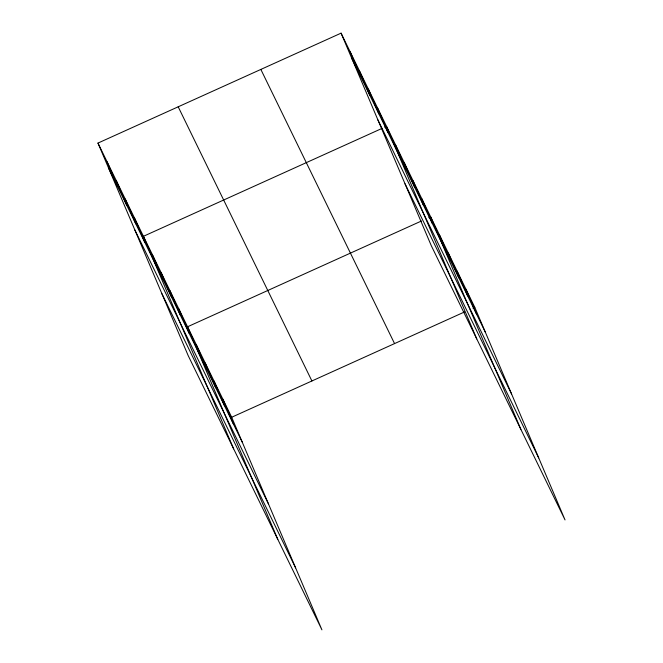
<?xml version="1.0" encoding="UTF-8"?>
<svg xmlns="http://www.w3.org/2000/svg" width="663" height="663" viewBox="0 0 663 663"><rect width="100%" height="100%" fill="white"/><g stroke="black" fill="none" stroke-linecap="round" stroke-linejoin="round"><path stroke-width="0.99" d="M97.967 143.084L231.685 417.251L321.928 629.85L188.217 355.691L97.967 143.084L341.072 33.15L474.783 307.309L565.033 519.916L431.315 245.749L341.072 33.15M381.929 128.448L143.432 236.301L233.674 448.901M384.689 127.197L386.537 126.368L476.78 338.967M421.436 221.011L187.554 326.776L277.797 539.375M428.82 217.671L430.66 216.834L520.903 429.442M231.685 417.251L464.639 311.9M472.943 308.146L474.783 307.309M351.597 57.946L485.308 332.105M377.91 119.92L511.621 394.079M405.01 183.775L538.721 457.934M260.849 69.433L394.56 343.591M178.198 106.809L311.908 380.968M108.492 167.88L242.202 442.039M134.804 229.854L268.515 504.021M161.905 293.709L295.615 567.876M465.965 289.217L476.49 314.013M457.139 271.126L467.664 295.913M448.312 253.026L458.837 277.822M439.486 234.934L450.011 259.73M421.834 198.743L432.359 223.539M413.008 180.651L423.533 205.447M404.19 162.551L414.715 187.347M395.363 144.459L405.889 169.256M377.446 107.721L387.971 132.517M368.355 89.082L378.88 113.87M359.255 70.435L369.78 95.232M350.163 51.797L360.689 76.585M222.859 399.151L233.384 423.947M214.033 381.059L224.558 405.855M205.207 362.968L215.732 387.756M196.381 344.868L206.906 369.664M178.728 308.676L189.253 333.472M169.91 290.585L180.435 315.381M161.084 272.493L171.609 297.289M152.258 254.393L162.783 279.189M134.34 217.655L144.865 242.451M125.249 199.016L135.774 223.812M116.158 180.369L126.683 205.165M107.058 161.731L117.583 186.527"/></g></svg>
